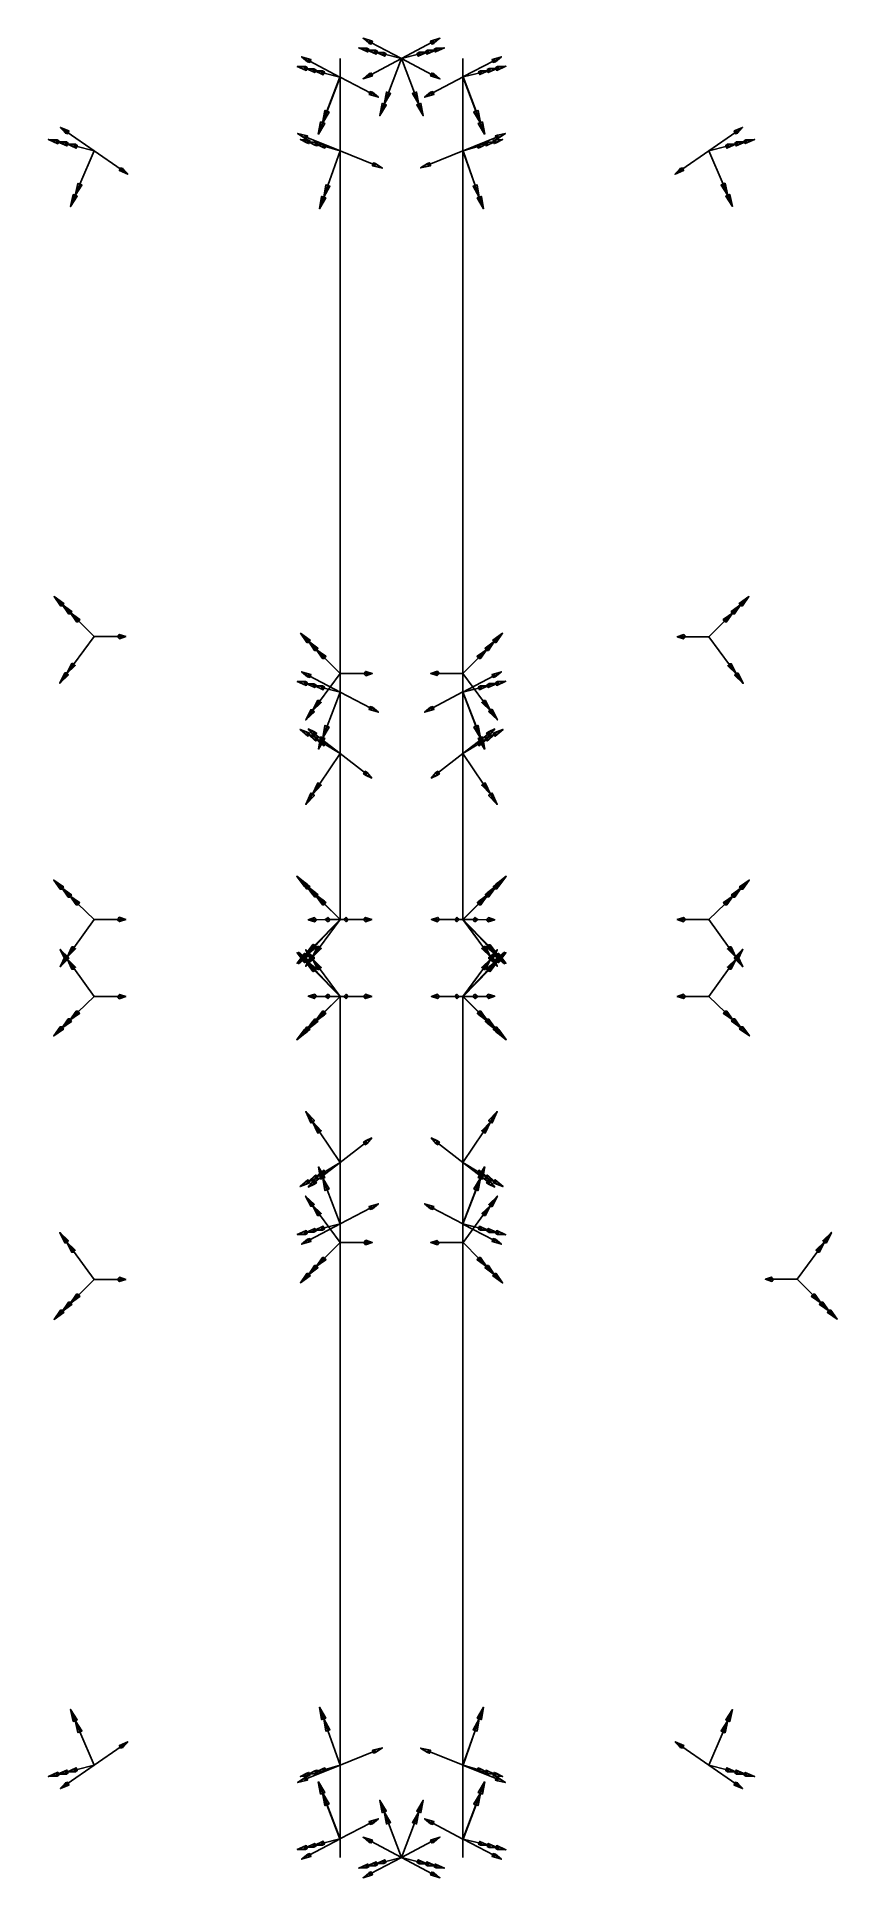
# Model space of a CAD drawing. Header units: millimetres. Extents: x -6184 to 16, y -157 to 161.
# Drawn here: x -5084.3 to -4954.1, y -149.8 to 149.8 of the extents above.
import ezdxf

# ---------------------------------------------------------------- set-up
doc = ezdxf.new("R2010")
doc.units = ezdxf.units.MM
for name, color, linetype in [('AutoDetect_11_10', 1, 'Continuous'), ('AutoDetect_11_16', 1, 'Continuous'), ('AutoDetect_11_20', 1, 'Continuous'), ('AutoDetect_12_11', 1, 'Continuous'), ('AutoDetect_12_17', 1, 'Continuous'), ('AutoDetect_12_21', 1, 'Continuous'), ('AutoDetect_13_12', 1, 'Continuous'), ('AutoDetect_13_14', 1, 'Continuous'), ('AutoDetect_13_18', 1, 'Continuous'), ('AutoDetect_14_13', 1, 'Continuous'), ('AutoDetect_14_15', 1, 'Continuous'), ('AutoDetect_14_19', 1, 'Continuous')]:
    doc.layers.add(name, color=color, linetype=linetype)

# ---------------------------------------------------------------- blocks, each defined once
blk = doc.blocks.new('Kontrollpunkt')
at = {"color": 0}
for q in [(0, 6), (8, 0), (0, 0, 4)]:
    blk.add_line((0, 0), q, dxfattribs=at)
for points in [[(0.25, 8, -0.25), (-0.25, 8, -0.25), (-0.25, 8, 0.25), (0, 10, 0), (-0.25, 8, -0.25), (0.25, 8, 0.25), (0, 10, 0), (0.25, 8, -0.25), (0.25, 8, 0.25), (-0.25, 8, 0.25)], [(0.25, 6, -0.25), (-0.25, 6, -0.25), (-0.25, 6, 0.25), (0, 8, 0), (-0.25, 6, -0.25), (0.25, 6, 0.25), (0, 8, 0), (0.25, 6, -0.25), (0.25, 6, 0.25), (-0.25, 6, 0.25)], [(0.25, 0.25, 4), (-0.25, 0.25, 4), (-0.25, -0.25, 4), (0, 0, 6), (-0.25, 0.25, 4), (0.25, -0.25, 4), (0, 0, 6), (0.25, 0.25, 4), (0.25, -0.25, 4), (-0.25, -0.25, 4)], [(0.25, 0.25, 6), (-0.25, 0.25, 6), (-0.25, -0.25, 6), (0, 0, 8), (-0.25, 0.25, 6), (0.25, -0.25, 6), (0, 0, 8), (0.25, 0.25, 6), (0.25, -0.25, 6), (-0.25, -0.25, 6)], [(0.25, 0.25, 8), (-0.25, 0.25, 8), (-0.25, -0.25, 8), (0, 0, 10), (-0.25, 0.25, 8), (0.25, -0.25, 8), (0, 0, 10), (0.25, 0.25, 8), (0.25, -0.25, 8), (-0.25, -0.25, 8)], [(8, 0.25, -0.25), (8, 0.25, 0.25), (8, -0.25, 0.25), (10, 0, 0), (8, 0.25, 0.25), (8, -0.25, -0.25), (10, 0, 0), (8, 0.25, -0.25), (8, -0.25, -0.25), (8, -0.25, 0.25)]]:
    blk.add_polyline3d(points, dxfattribs=at)

msp = doc.modelspace()

# ---------------------------------------------------------------- linework, layer by layer
at = {"layer": 'AutoDetect_11_10', "color": 1}
msp.add_line((-5015, 6.25, -374), (-5015, 6.25, 64), dxfattribs=at)
at = {"layer": 'AutoDetect_11_10', "color": 1, "extrusion": (-1, 0, 0)}
for centre, start, end in [((-33.25, -374, 5015), 315, 360), ((-33.25, 64, 5015), 0, 45)]:
    msp.add_arc(centre, 27, start, end, dxfattribs=at)
at = {"layer": 'AutoDetect_11_16', "color": 1}
msp.add_line((-5015, 146.25, 91), (-5015, 33.25, 91), dxfattribs=at)
at = {"layer": 'AutoDetect_11_16', "color": 1, "extrusion": (1, 0, 0)}
msp.add_arc((33.25, 64, -5015), 27, 90, 135, dxfattribs=at)
at = {"layer": 'AutoDetect_11_20', "color": 1}
msp.add_line((-5015, 146.25, -401), (-5015, 33.25, -401), dxfattribs=at)
at = {"layer": 'AutoDetect_11_20', "color": 1, "extrusion": (-1, 0, 0)}
msp.add_arc((-33.25, -374, 5015), 27, 270, 315, dxfattribs=at)
at = {"layer": 'AutoDetect_12_11', "color": 1}
msp.add_line((-5035, 6.25, 64), (-5035, 6.25, -374), dxfattribs=at)
at = {"layer": 'AutoDetect_12_11', "color": 1, "extrusion": (1, 0, 0)}
for centre, start, end in [((33.25, 64, -5035), 135, 180), ((33.25, -374, -5035), 180, 225)]:
    msp.add_arc(centre, 27, start, end, dxfattribs=at)
at = {"layer": 'AutoDetect_12_17', "color": 1}
msp.add_line((-5035, 146.25, 91), (-5035, 33.25, 91), dxfattribs=at)
at = {"layer": 'AutoDetect_12_17', "color": 1, "extrusion": (1, 0, 0)}
msp.add_arc((33.25, 64, -5035), 27, 90, 135, dxfattribs=at)
at = {"layer": 'AutoDetect_12_21', "color": 1}
msp.add_line((-5035, 146.25, -401), (-5035, 33.25, -401), dxfattribs=at)
at = {"layer": 'AutoDetect_12_21', "color": 1, "extrusion": (-1, 0, 0)}
msp.add_arc((-33.25, -374, 5035), 27, 270, 315, dxfattribs=at)
at = {"layer": 'AutoDetect_13_12', "color": 1}
msp.add_line((-5015, -6.25, 64), (-5015, -6.25, -374), dxfattribs=at)
at = {"layer": 'AutoDetect_13_12', "color": 1, "extrusion": (-1, 0, 0)}
for centre, start, end in [((33.25, 64, 5015), 135, 180), ((33.25, -374, 5015), 180, 225)]:
    msp.add_arc(centre, 27, start, end, dxfattribs=at)
at = {"layer": 'AutoDetect_13_14', "color": 1}
msp.add_line((-5015, -146.25, 91), (-5015, -33.25, 91), dxfattribs=at)
at = {"layer": 'AutoDetect_13_14', "color": 1, "extrusion": (-1, 0, 0)}
msp.add_arc((33.25, 64, 5015), 27, 90, 135, dxfattribs=at)
at = {"layer": 'AutoDetect_13_18', "color": 1}
msp.add_line((-5015, -146.25, -401), (-5015, -33.25, -401), dxfattribs=at)
at = {"layer": 'AutoDetect_13_18', "color": 1, "extrusion": (1, 0, 0)}
msp.add_arc((-33.25, -374, -5015), 27, 270, 315, dxfattribs=at)
at = {"layer": 'AutoDetect_14_13', "color": 1}
msp.add_line((-5035, -6.25, -374), (-5035, -6.25, 64), dxfattribs=at)
at = {"layer": 'AutoDetect_14_13', "color": 1, "extrusion": (1, 0, 0)}
for centre, start, end in [((-33.25, -374, -5035), 315, 0), ((-33.25, 64, -5035), 0, 45)]:
    msp.add_arc(centre, 27, start, end, dxfattribs=at)
at = {"layer": 'AutoDetect_14_15', "color": 1}
msp.add_line((-5035, -146.25, 91), (-5035, -33.25, 91), dxfattribs=at)
at = {"layer": 'AutoDetect_14_15', "color": 1, "extrusion": (-1, 0, 0)}
msp.add_arc((33.25, 64, 5035), 27, 90, 135, dxfattribs=at)
at = {"layer": 'AutoDetect_14_19', "color": 1}
msp.add_line((-5035, -146.25, -401), (-5035, -33.25, -401), dxfattribs=at)
at = {"layer": 'AutoDetect_14_19', "color": 1, "extrusion": (1, 0, 0)}
msp.add_arc((-33.25, -374, -5035), 27, 270, 315, dxfattribs=at)

# ---------------------------------------------------------------- block references
at = {"layer": 'AutoDetect_11_10', "color": 1, "extrusion": (0.650895, 0.650895, 0.390731), "rotation": 68.65786519224486}
for p in [(3554.8, 990.98, -3360.88), (3550.56, 1039.59, -3406.3)]:
    msp.add_blockref('Kontrollpunkt', p, dxfattribs=at)
at = {"layer": 'AutoDetect_11_10', "color": 1, "extrusion": (0.642788, 0.656791, 0.394271), "rotation": 67.93756038269882}
msp.add_blockref('Kontrollpunkt', (3616.49, 1040.04, -3334.75), dxfattribs=at)
at = {"layer": 'AutoDetect_11_10', "color": 1, "extrusion": (0.704416, 0.704416, 0.087156), "rotation": 85.01893060629979}
msp.add_blockref('Kontrollpunkt', (3550.56, -63.9, -3560.84), dxfattribs=at)
at = {"layer": 'AutoDetect_11_10', "color": 1, "extrusion": (0.650895, 0.650895, -0.390731), "rotation": 111.5191847166128}
msp.add_blockref('Kontrollpunkt', (3550.56, -1324.95, -3285.18), dxfattribs=at)
at = {"layer": 'AutoDetect_11_10', "color": 1, "extrusion": (0.696364, 0.696364, -0.173648), "rotation": 99.96038804580778}
for p in [(3550.56, -943.94, -3429.92), (3550.56, -561.83, -3497.29)]:
    msp.add_blockref('Kontrollpunkt', p, dxfattribs=at)
at = {"layer": 'AutoDetect_11_10', "color": 1, "extrusion": (0.656791, 0.642788, 0.394271), "rotation": 68.78465394957813}
msp.add_blockref('Kontrollpunkt', (3484.21, 1075.72, -3402.7), dxfattribs=at)
at = {"layer": 'AutoDetect_11_16', "color": 1, "extrusion": (0.696364, 0.173648, -0.696364)}
for p, rotation in [((1357.73, -3334.02, -3509.35), 80.28160008389149), ((1352.4, -3299.06, -3530.76), 80.28160008389149), ((1255.37, -3315.91, -3548.13), 80.28160008389143)]:
    msp.add_blockref('Kontrollpunkt', p, dxfattribs=dict(at, rotation=rotation))
at = {"layer": 'AutoDetect_11_16', "color": 1, "extrusion": (0.743283, 0.185348, -0.642788), "rotation": 76.28817423174286}
msp.add_blockref('Kontrollpunkt', (1331.08, -3012.73, -3732), dxfattribs=at)
at = {"layer": 'AutoDetect_11_16', "color": 1, "extrusion": (0.642788, 0.185348, -0.743283), "rotation": 85.57761744062603}
msp.add_blockref('Kontrollpunkt', (1515.58, -3520.49, -3237.16), dxfattribs=at)
at = {"layer": 'AutoDetect_11_16', "color": 1, "extrusion": (0.650895, 0.390731, -0.650895), "rotation": 85.55052143953343}
msp.add_blockref('Kontrollpunkt', (2609.65, -2718.47, -3310.48), dxfattribs=at)
at = {"layer": 'AutoDetect_11_20', "color": 1, "extrusion": (0.696364, 0.173648, 0.696364), "rotation": 99.71839991610851}
for p in [(1357.73, 3111.53, -3725.22), (1352.4, 3076.57, -3746.63), (1255.37, 3093.42, -3764)]:
    msp.add_blockref('Kontrollpunkt', p, dxfattribs=at)
at = {"layer": 'AutoDetect_11_20', "color": 1, "extrusion": (0.642788, 0.185348, 0.743283), "rotation": 94.422382559374}
msp.add_blockref('Kontrollpunkt', (1515.58, 3313.11, -3467.58), dxfattribs=at)
at = {"layer": 'AutoDetect_11_20', "color": 1, "extrusion": (0.743283, 0.185348, 0.642788), "rotation": 103.7118257682571}
msp.add_blockref('Kontrollpunkt', (1331.08, 2775.26, -3931.27), dxfattribs=at)
at = {"layer": 'AutoDetect_11_20', "color": 1, "extrusion": (0.650895, 0.390731, 0.650895), "rotation": 94.44947856046656}
msp.add_blockref('Kontrollpunkt', (2609.65, 2483.13, -3512.26), dxfattribs=at)
at = {"layer": 'AutoDetect_12_11', "color": 1, "extrusion": (-0.650895, 0.650895, -0.390731), "rotation": 248.6578651922448}
for p in [(3551.62, 1500.37, 3301.75), (3555.86, 1451.75, 3256.32)]:
    msp.add_blockref('Kontrollpunkt', p, dxfattribs=at)
at = {"layer": 'AutoDetect_12_11', "color": 1, "extrusion": (-0.642788, 0.656791, -0.394271), "rotation": 247.9375603826988}
msp.add_blockref('Kontrollpunkt', (3566.09, 1446.57, 3247.49), dxfattribs=at)
at = {"layer": 'AutoDetect_12_11', "color": 1, "extrusion": (-0.656791, 0.642788, -0.394271), "rotation": 248.7846539495781}
msp.add_blockref('Kontrollpunkt', (3545.23, 1473.34, 3319.39), dxfattribs=at)
at = {"layer": 'AutoDetect_12_11', "color": 1, "extrusion": (-0.650895, 0.650895, 0.390731), "rotation": 291.5191847166128}
msp.add_blockref('Kontrollpunkt', (3555.86, -1737.11, 3135.19), dxfattribs=at)
at = {"layer": 'AutoDetect_12_11', "color": 1, "extrusion": (-0.696364, 0.696364, 0.173648), "rotation": 279.9603880458078}
for p in [(3555.86, -595.37, 3514.71), (3555.86, -977.47, 3447.34)]:
    msp.add_blockref('Kontrollpunkt', p, dxfattribs=at)
at = {"layer": 'AutoDetect_12_11', "color": 1, "extrusion": (-0.704416, 0.704416, -0.087156), "rotation": 265.0189306062998}
msp.add_blockref('Kontrollpunkt', (3555.86, 374.44, 3545.56), dxfattribs=at)
at = {"layer": 'AutoDetect_12_17', "color": 1, "extrusion": (-0.696364, 0.173648, -0.696364), "rotation": 279.7183999161086}
for p in [(1073.92, 3456.5, 3489.11), (1079.25, 3491.46, 3467.7), (1176.28, 3474.61, 3450.34)]:
    msp.add_blockref('Kontrollpunkt', p, dxfattribs=at)
at = {"layer": 'AutoDetect_12_17', "color": 1, "extrusion": (-0.743283, 0.185348, -0.642788), "rotation": 283.7118257682571}
msp.add_blockref('Kontrollpunkt', (1100.57, 3255.34, 3738), dxfattribs=at)
at = {"layer": 'AutoDetect_12_17', "color": 1, "extrusion": (-0.642788, 0.185348, -0.743283), "rotation": 274.4223825593739}
msp.add_blockref('Kontrollpunkt', (1268.9, 3657.07, 3222.86), dxfattribs=at)
at = {"layer": 'AutoDetect_12_17', "color": 1, "extrusion": (-0.650895, 0.390731, -0.650895), "rotation": 274.4494785604666}
msp.add_blockref('Kontrollpunkt', (2562.92, 2890.08, 3231.02), dxfattribs=at)
at = {"layer": 'AutoDetect_12_21', "color": 1, "extrusion": (-0.696364, 0.173648, 0.696364)}
for p, rotation in [((1073.92, -3678.99, 3273.24), 260.2816000838915), ((1079.25, -3713.95, 3251.83), 260.2816000838915), ((1176.28, -3697.1, 3234.46), 260.2816000838913)]:
    msp.add_blockref('Kontrollpunkt', p, dxfattribs=dict(at, rotation=rotation))
at = {"layer": 'AutoDetect_12_21', "color": 1, "extrusion": (-0.743283, 0.185348, 0.642788), "rotation": 256.2881742317428}
msp.add_blockref('Kontrollpunkt', (1100.57, -3492.82, 3538.73), dxfattribs=at)
at = {"layer": 'AutoDetect_12_21', "color": 1, "extrusion": (-0.642788, 0.185348, 0.743283), "rotation": 265.577617440626}
msp.add_blockref('Kontrollpunkt', (1268.9, -3864.45, 2992.44), dxfattribs=at)
at = {"layer": 'AutoDetect_12_21', "color": 1, "extrusion": (-0.650895, 0.390731, 0.650895), "rotation": 265.5505214395334}
msp.add_blockref('Kontrollpunkt', (2562.92, -3125.42, 3029.24), dxfattribs=at)
at = {"layer": 'AutoDetect_13_12', "color": 1, "extrusion": (0.650895, -0.650895, -0.390731), "rotation": 248.6578651922448}
for p in [(-3550.56, -1324.95, -3285.18), (-3544.64, -1272.38, -3230.43)]:
    msp.add_blockref('Kontrollpunkt', p, dxfattribs=at)
at = {"layer": 'AutoDetect_13_12', "color": 1, "extrusion": (0.704416, -0.704416, -0.087156), "rotation": 265.0189306062998}
msp.add_blockref('Kontrollpunkt', (-3550.56, -244.92, -3533.82), dxfattribs=at)
at = {"layer": 'AutoDetect_13_12', "color": 1, "extrusion": (0.650895, -0.650895, 0.390731), "rotation": 291.5191847166128}
msp.add_blockref('Kontrollpunkt', (-3550.56, 1039.59, -3406.3), dxfattribs=at)
at = {"layer": 'AutoDetect_13_12', "color": 1, "extrusion": (0.696364, -0.696364, 0.173648), "rotation": 279.9603880458078}
for p in [(-3550.56, 638.65, -3483.75), (-3550.56, 256.54, -3551.12)]:
    msp.add_blockref('Kontrollpunkt', p, dxfattribs=at)
at = {"layer": 'AutoDetect_13_12', "color": 1, "extrusion": (0.656791, -0.642788, -0.394271), "rotation": 248.7846539495781}
msp.add_blockref('Kontrollpunkt', (-3484.21, -1360.61, -3280.47), dxfattribs=at)
at = {"layer": 'AutoDetect_13_12', "color": 1, "extrusion": (0.642788, -0.656791, -0.394271), "rotation": 247.9375603826988}
msp.add_blockref('Kontrollpunkt', (-3616.49, -1324.93, -3212.52), dxfattribs=at)
at = {"layer": 'AutoDetect_13_14', "color": 1, "extrusion": (0.650895, -0.390731, -0.650895), "rotation": 274.4494785604666}
msp.add_blockref('Kontrollpunkt', (-2609.65, -2718.47, -3310.48), dxfattribs=at)
at = {"layer": 'AutoDetect_13_14', "color": 1, "extrusion": (0.696364, -0.173648, -0.696364), "rotation": 279.7183999161086}
for p in [(-1255.37, -3315.91, -3548.13), (-1352.4, -3299.06, -3530.76), (-1357.73, -3334.02, -3509.35)]:
    msp.add_blockref('Kontrollpunkt', p, dxfattribs=at)
at = {"layer": 'AutoDetect_13_14', "color": 1, "extrusion": (0.642788, -0.185348, -0.743283), "rotation": 274.4223825593739}
msp.add_blockref('Kontrollpunkt', (-1515.58, -3520.49, -3237.16), dxfattribs=at)
at = {"layer": 'AutoDetect_13_14', "color": 1, "extrusion": (0.743283, -0.185348, -0.642788), "rotation": 283.7118257682571}
msp.add_blockref('Kontrollpunkt', (-1331.08, -3012.73, -3732), dxfattribs=at)
at = {"layer": 'AutoDetect_13_18', "color": 1, "extrusion": (0.650895, -0.390731, 0.650895), "rotation": 265.5505214395334}
msp.add_blockref('Kontrollpunkt', (-2609.65, 2483.13, -3512.26), dxfattribs=at)
at = {"layer": 'AutoDetect_13_18', "color": 1, "extrusion": (0.696364, -0.173648, 0.696364)}
for p, rotation in [((-1255.37, 3093.42, -3764), 260.2816000838914), ((-1352.4, 3076.57, -3746.63), 260.2816000838915), ((-1357.73, 3111.53, -3725.22), 260.2816000838915)]:
    msp.add_blockref('Kontrollpunkt', p, dxfattribs=dict(at, rotation=rotation))
at = {"layer": 'AutoDetect_13_18', "color": 1, "extrusion": (0.642788, -0.185348, 0.743283), "rotation": 265.577617440626}
msp.add_blockref('Kontrollpunkt', (-1515.58, 3313.11, -3467.58), dxfattribs=at)
at = {"layer": 'AutoDetect_13_18', "color": 1, "extrusion": (0.743283, -0.185348, 0.642788), "rotation": 256.2881742317428}
msp.add_blockref('Kontrollpunkt', (-1331.08, 2775.26, -3931.27), dxfattribs=at)
at = {"layer": 'AutoDetect_14_13', "color": 1, "extrusion": (-0.656791, -0.642788, 0.394271), "rotation": 68.78465394957813}
msp.add_blockref('Kontrollpunkt', (-3545.23, -1756.16, 3198.06), dxfattribs=at)
at = {"layer": 'AutoDetect_14_13', "color": 1, "extrusion": (-0.650895, -0.650895, -0.390731), "rotation": 111.5191847166128}
msp.add_blockref('Kontrollpunkt', (-3555.86, 1451.75, 3256.32), dxfattribs=at)
at = {"layer": 'AutoDetect_14_13', "color": 1, "extrusion": (-0.696364, -0.696364, -0.173648), "rotation": 99.96038804580778}
for p in [(-3555.86, 290.08, 3568.54), (-3555.86, 672.18, 3501.17)]:
    msp.add_blockref('Kontrollpunkt', p, dxfattribs=at)
at = {"layer": 'AutoDetect_14_13', "color": 1, "extrusion": (-0.704416, -0.704416, 0.087156), "rotation": 85.01893060629979}
msp.add_blockref('Kontrollpunkt', (-3555.86, -683.26, 3518.54), dxfattribs=at)
at = {"layer": 'AutoDetect_14_13', "color": 1, "extrusion": (-0.650895, -0.650895, 0.390731), "rotation": 68.65786519224486}
for p in [(-3555.86, -1737.11, 3135.19), (-3551.62, -1785.72, 3180.62)]:
    msp.add_blockref('Kontrollpunkt', p, dxfattribs=at)
at = {"layer": 'AutoDetect_14_13', "color": 1, "extrusion": (-0.642788, -0.656791, 0.394271), "rotation": 67.9375603826988}
msp.add_blockref('Kontrollpunkt', (-3566.09, -1731.46, 3125.27), dxfattribs=at)
at = {"layer": 'AutoDetect_14_15', "color": 1, "extrusion": (-0.650895, -0.390731, -0.650895), "rotation": 85.55052143953343}
msp.add_blockref('Kontrollpunkt', (-2562.92, 2890.08, 3231.02), dxfattribs=at)
at = {"layer": 'AutoDetect_14_15', "color": 1, "extrusion": (-0.696364, -0.173648, -0.696364)}
for p, rotation in [((-1176.28, 3474.61, 3450.34), 80.28160008389143), ((-1079.25, 3491.46, 3467.7), 80.28160008389149), ((-1073.92, 3456.5, 3489.11), 80.28160008389149)]:
    msp.add_blockref('Kontrollpunkt', p, dxfattribs=dict(at, rotation=rotation))
at = {"layer": 'AutoDetect_14_15', "color": 1, "extrusion": (-0.743283, -0.185348, -0.642788), "rotation": 76.28817423174286}
msp.add_blockref('Kontrollpunkt', (-1100.57, 3255.34, 3738), dxfattribs=at)
at = {"layer": 'AutoDetect_14_15', "color": 1, "extrusion": (-0.642788, -0.185348, -0.743283), "rotation": 85.57761744062603}
msp.add_blockref('Kontrollpunkt', (-1268.9, 3657.07, 3222.86), dxfattribs=at)
at = {"layer": 'AutoDetect_14_19', "color": 1, "extrusion": (-0.650895, -0.390731, 0.650895), "rotation": 94.44947856046657}
msp.add_blockref('Kontrollpunkt', (-2562.92, -3125.42, 3029.24), dxfattribs=at)
at = {"layer": 'AutoDetect_14_19', "color": 1, "extrusion": (-0.696364, -0.173648, 0.696364), "rotation": 99.71839991610851}
for p in [(-1176.28, -3697.1, 3234.46), (-1079.25, -3713.95, 3251.83), (-1073.92, -3678.99, 3273.24)]:
    msp.add_blockref('Kontrollpunkt', p, dxfattribs=at)
at = {"layer": 'AutoDetect_14_19', "color": 1, "extrusion": (-0.743283, -0.185348, 0.642788), "rotation": 103.7118257682571}
msp.add_blockref('Kontrollpunkt', (-1100.57, -3492.82, 3538.73), dxfattribs=at)
at = {"layer": 'AutoDetect_14_19', "color": 1, "extrusion": (-0.642788, -0.185348, 0.743283), "rotation": 94.422382559374}
msp.add_blockref('Kontrollpunkt', (-1268.9, -3864.45, 2992.44), dxfattribs=at)

doc.saveas('drawing.dxf')
